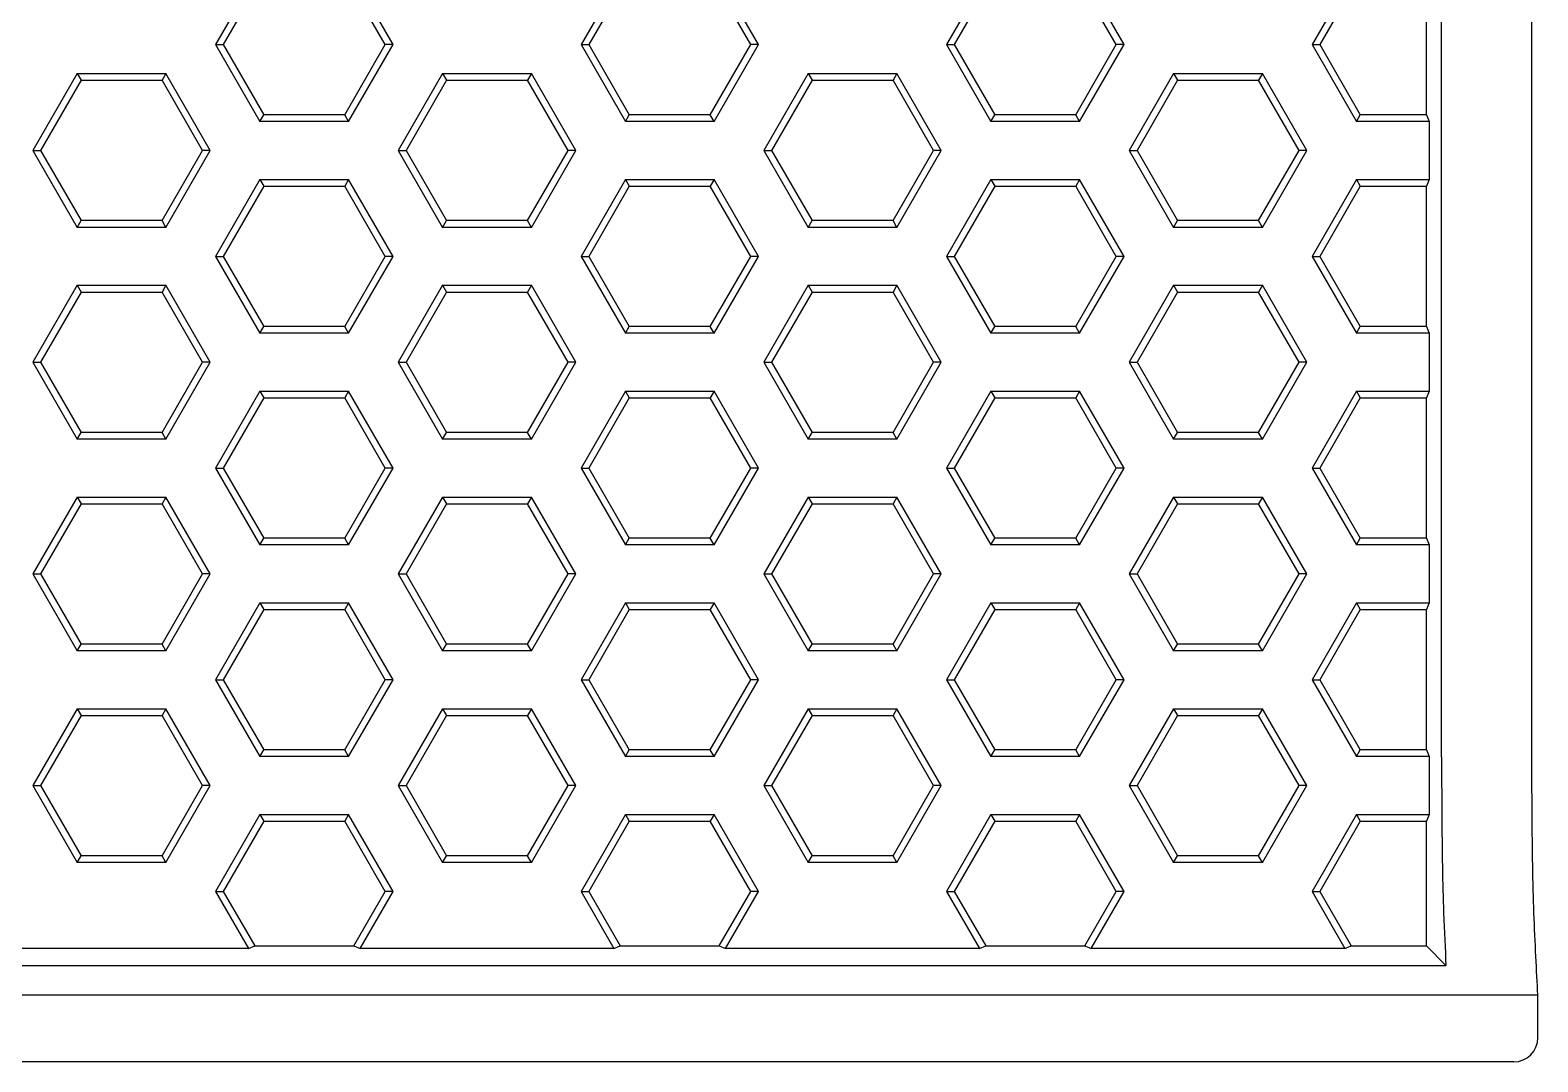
# Model space of a CAD drawing. Header units: inches. Extents: x 0.1 to 21.8, y 1.5 to 18.3.
# Drawn here: x 16.393 to 17.627, y 1.513 to 2.357 of the extents above; entities that cross this region are included whole.
import ezdxf

# ---------------------------------------------------------------- set-up
doc = ezdxf.new("R2010")
doc.units = ezdxf.units.IN
doc.header["$MEASUREMENT"] = 0
doc.layers.add('Honeycomb', color=7, linetype='Continuous', true_color=0xffffff)

msp = doc.modelspace()

# ---------------------------------------------------------------- linework, layer by layer
at = {"layer": 'Honeycomb', "color": 250, "linetype": 'Continuous'}
for p, q in [((17.548519, 1.762377), (17.548519, 3.101767)), ((17.622458, 1.762377), (17.622458, 3.101767)), ((16.581195, 2.408379), (16.54487, 2.345463)), ((16.690169, 2.345463), (16.653844, 2.408379)), ((16.88039, 2.408379), (16.844065, 2.345463)), ((16.989364, 2.345463), (16.953039, 2.408379)), ((17.179585, 2.408379), (17.14326, 2.345463)), ((17.288559, 2.345463), (17.252234, 2.408379)), ((17.47878, 2.408379), (17.442455, 2.345463)), ((16.584374, 2.402873), (16.551228, 2.345463)), ((16.683811, 2.345463), (16.650665, 2.402873)), ((16.883569, 2.402873), (16.850423, 2.345463)), ((16.983006, 2.345463), (16.949861, 2.402873)), ((17.182764, 2.402873), (17.149618, 2.345463)), ((17.282201, 2.345463), (17.249056, 2.402873)), ((17.481959, 2.402873), (17.448813, 2.345463)), ((17.536148, 2.288053), (17.536148, 2.402873)), ((16.54487, 2.345463), (16.581195, 2.282547)), ((16.54487, 2.345463), (16.551228, 2.345463)), ((16.551228, 2.345463), (16.584374, 2.288053)), ((16.650665, 2.288053), (16.683811, 2.345463)), ((16.653844, 2.282547), (16.690169, 2.345463)), ((16.690169, 2.345463), (16.683811, 2.345463)), ((16.844065, 2.345463), (16.88039, 2.282547)), ((16.844065, 2.345463), (16.850423, 2.345463)), ((16.850423, 2.345463), (16.883569, 2.288053)), ((16.949861, 2.288053), (16.983006, 2.345463)), ((16.953039, 2.282547), (16.989364, 2.345463)), ((16.989364, 2.345463), (16.983006, 2.345463)), ((17.14326, 2.345463), (17.179585, 2.282547)), ((17.14326, 2.345463), (17.149618, 2.345463)), ((17.149618, 2.345463), (17.182764, 2.288053)), ((17.249056, 2.288053), (17.282201, 2.345463)), ((17.252234, 2.282547), (17.288559, 2.345463)), ((17.288559, 2.345463), (17.282201, 2.345463)), ((17.442455, 2.345463), (17.47878, 2.282547)), ((17.442455, 2.345463), (17.448813, 2.345463)), ((17.448813, 2.345463), (17.481959, 2.288053)), ((16.431597, 2.32177), (16.395273, 2.258854)), ((16.431597, 2.32177), (16.434776, 2.316264)), ((16.431597, 2.32177), (16.504247, 2.32177)), ((16.504247, 2.32177), (16.501068, 2.316264)), ((16.540571, 2.258854), (16.504247, 2.32177)), ((16.730792, 2.32177), (16.694468, 2.258854)), ((16.730792, 2.32177), (16.733971, 2.316264)), ((16.730792, 2.32177), (16.803442, 2.32177)), ((16.803442, 2.32177), (16.800263, 2.316264)), ((16.839766, 2.258854), (16.803442, 2.32177)), ((17.029987, 2.32177), (16.993663, 2.258854)), ((17.029987, 2.32177), (17.033166, 2.316264)), ((17.029987, 2.32177), (17.102637, 2.32177)), ((17.102637, 2.32177), (17.099458, 2.316264)), ((17.138961, 2.258854), (17.102637, 2.32177)), ((17.329183, 2.32177), (17.292858, 2.258854)), ((17.329183, 2.32177), (17.332361, 2.316264)), ((17.329183, 2.32177), (17.401832, 2.32177)), ((17.401832, 2.32177), (17.398653, 2.316264)), ((17.438156, 2.258854), (17.401832, 2.32177)), ((16.434776, 2.316264), (16.40163, 2.258854)), ((16.434776, 2.316264), (16.501068, 2.316264)), ((16.534214, 2.258854), (16.501068, 2.316264)), ((16.733971, 2.316264), (16.700825, 2.258854)), ((16.733971, 2.316264), (16.800263, 2.316264)), ((16.833409, 2.258854), (16.800263, 2.316264)), ((17.033166, 2.316264), (17.00002, 2.258854)), ((17.033166, 2.316264), (17.099458, 2.316264)), ((17.132604, 2.258854), (17.099458, 2.316264)), ((17.332361, 2.316264), (17.299215, 2.258854)), ((17.332361, 2.316264), (17.398653, 2.316264)), ((17.431799, 2.258854), (17.398653, 2.316264)), ((16.581195, 2.282547), (16.584374, 2.288053)), ((16.650665, 2.288053), (16.584374, 2.288053)), ((16.653844, 2.282547), (16.650665, 2.288053)), ((16.88039, 2.282547), (16.883569, 2.288053)), ((16.949861, 2.288053), (16.883569, 2.288053)), ((16.953039, 2.282547), (16.949861, 2.288053)), ((17.179585, 2.282547), (17.182764, 2.288053)), ((17.249056, 2.288053), (17.182764, 2.288053)), ((17.252234, 2.282547), (17.249056, 2.288053)), ((17.47878, 2.282547), (17.481959, 2.288053)), ((17.536148, 2.288053), (17.481959, 2.288053)), ((17.536148, 2.288053), (17.53821, 2.282547)), ((16.653844, 2.282547), (16.581195, 2.282547)), ((16.953039, 2.282547), (16.88039, 2.282547)), ((17.252234, 2.282547), (17.179585, 2.282547)), ((17.53821, 2.282547), (17.47878, 2.282547)), ((17.53821, 2.282547), (17.53821, 2.235161)), ((16.395273, 2.258854), (16.431597, 2.195938)), ((16.395273, 2.258854), (16.40163, 2.258854)), ((16.40163, 2.258854), (16.434776, 2.201444)), ((16.501068, 2.201444), (16.534214, 2.258854)), ((16.504247, 2.195938), (16.540571, 2.258854)), ((16.540571, 2.258854), (16.534214, 2.258854)), ((16.694468, 2.258854), (16.730792, 2.195938)), ((16.694468, 2.258854), (16.700825, 2.258854)), ((16.700825, 2.258854), (16.733971, 2.201444)), ((16.800263, 2.201444), (16.833409, 2.258854)), ((16.803442, 2.195938), (16.839766, 2.258854)), ((16.839766, 2.258854), (16.833409, 2.258854)), ((16.993663, 2.258854), (17.029987, 2.195938)), ((16.993663, 2.258854), (17.00002, 2.258854)), ((17.00002, 2.258854), (17.033166, 2.201444)), ((17.099458, 2.201444), (17.132604, 2.258854)), ((17.102637, 2.195938), (17.138961, 2.258854)), ((17.138961, 2.258854), (17.132604, 2.258854)), ((17.292858, 2.258854), (17.329183, 2.195938)), ((17.292858, 2.258854), (17.299215, 2.258854)), ((17.299215, 2.258854), (17.332361, 2.201444)), ((17.398653, 2.201444), (17.431799, 2.258854)), ((17.401832, 2.195938), (17.438156, 2.258854)), ((17.438156, 2.258854), (17.431799, 2.258854)), ((16.581195, 2.235161), (16.54487, 2.172245)), ((16.581195, 2.235161), (16.584374, 2.229655)), ((16.581195, 2.235161), (16.653844, 2.235161)), ((16.653844, 2.235161), (16.650665, 2.229655)), ((16.690169, 2.172245), (16.653844, 2.235161)), ((16.88039, 2.235161), (16.844065, 2.172245)), ((16.88039, 2.235161), (16.883569, 2.229655)), ((16.88039, 2.235161), (16.953039, 2.235161)), ((16.953039, 2.235161), (16.949861, 2.229655)), ((16.989364, 2.172245), (16.953039, 2.235161)), ((17.179585, 2.235161), (17.14326, 2.172245)), ((17.179585, 2.235161), (17.182764, 2.229655)), ((17.179585, 2.235161), (17.252234, 2.235161)), ((17.252234, 2.235161), (17.249056, 2.229655)), ((17.288559, 2.172245), (17.252234, 2.235161)), ((17.47878, 2.235161), (17.442455, 2.172245)), ((17.47878, 2.235161), (17.481959, 2.229655)), ((17.47878, 2.235161), (17.53821, 2.235161)), ((17.53821, 2.235161), (17.536148, 2.229655)), ((16.584374, 2.229655), (16.551228, 2.172245)), ((16.584374, 2.229655), (16.650665, 2.229655)), ((16.683811, 2.172245), (16.650665, 2.229655)), ((16.883569, 2.229655), (16.850423, 2.172245)), ((16.883569, 2.229655), (16.949861, 2.229655)), ((16.983006, 2.172245), (16.949861, 2.229655)), ((17.182764, 2.229655), (17.149618, 2.172245)), ((17.182764, 2.229655), (17.249056, 2.229655)), ((17.282201, 2.172245), (17.249056, 2.229655)), ((17.481959, 2.229655), (17.448813, 2.172245)), ((17.481959, 2.229655), (17.536148, 2.229655)), ((17.536148, 2.114834), (17.536148, 2.229655)), ((16.431597, 2.195938), (16.434776, 2.201444)), ((16.501068, 2.201444), (16.434776, 2.201444)), ((16.504247, 2.195938), (16.501068, 2.201444)), ((16.730792, 2.195938), (16.733971, 2.201444)), ((16.800263, 2.201444), (16.733971, 2.201444)), ((16.803442, 2.195938), (16.800263, 2.201444)), ((17.029987, 2.195938), (17.033166, 2.201444)), ((17.099458, 2.201444), (17.033166, 2.201444)), ((17.102637, 2.195938), (17.099458, 2.201444)), ((17.329183, 2.195938), (17.332361, 2.201444)), ((17.398653, 2.201444), (17.332361, 2.201444)), ((17.401832, 2.195938), (17.398653, 2.201444)), ((16.504247, 2.195938), (16.431597, 2.195938)), ((16.803442, 2.195938), (16.730792, 2.195938)), ((17.102637, 2.195938), (17.029987, 2.195938)), ((17.401832, 2.195938), (17.329183, 2.195938)), ((16.54487, 2.172245), (16.581195, 2.109329)), ((16.54487, 2.172245), (16.551228, 2.172245)), ((16.551228, 2.172245), (16.584374, 2.114834)), ((16.650665, 2.114834), (16.683811, 2.172245)), ((16.653844, 2.109329), (16.690169, 2.172245)), ((16.690169, 2.172245), (16.683811, 2.172245)), ((16.844065, 2.172245), (16.88039, 2.109329)), ((16.844065, 2.172245), (16.850423, 2.172245)), ((16.850423, 2.172245), (16.883569, 2.114834)), ((16.949861, 2.114834), (16.983006, 2.172245)), ((16.953039, 2.109329), (16.989364, 2.172245)), ((16.989364, 2.172245), (16.983006, 2.172245)), ((17.14326, 2.172245), (17.179585, 2.109329)), ((17.14326, 2.172245), (17.149618, 2.172245)), ((17.149618, 2.172245), (17.182764, 2.114834)), ((17.249056, 2.114834), (17.282201, 2.172245)), ((17.252234, 2.109329), (17.288559, 2.172245)), ((17.288559, 2.172245), (17.282201, 2.172245)), ((17.442455, 2.172245), (17.47878, 2.109329)), ((17.442455, 2.172245), (17.448813, 2.172245)), ((17.448813, 2.172245), (17.481959, 2.114834)), ((16.431597, 2.148552), (16.395273, 2.085636)), ((16.431597, 2.148552), (16.434776, 2.143046)), ((16.431597, 2.148552), (16.504247, 2.148552)), ((16.504247, 2.148552), (16.501068, 2.143046)), ((16.540571, 2.085636), (16.504247, 2.148552)), ((16.730792, 2.148552), (16.694468, 2.085636)), ((16.730792, 2.148552), (16.733971, 2.143046)), ((16.730792, 2.148552), (16.803442, 2.148552)), ((16.803442, 2.148552), (16.800263, 2.143046)), ((16.839766, 2.085636), (16.803442, 2.148552)), ((17.029987, 2.148552), (16.993663, 2.085636)), ((17.029987, 2.148552), (17.033166, 2.143046)), ((17.029987, 2.148552), (17.102637, 2.148552)), ((17.102637, 2.148552), (17.099458, 2.143046)), ((17.138961, 2.085636), (17.102637, 2.148552)), ((17.329183, 2.148552), (17.292858, 2.085636)), ((17.329183, 2.148552), (17.332361, 2.143046)), ((17.329183, 2.148552), (17.401832, 2.148552)), ((17.401832, 2.148552), (17.398653, 2.143046)), ((17.438156, 2.085636), (17.401832, 2.148552)), ((16.434776, 2.143046), (16.40163, 2.085636)), ((16.434776, 2.143046), (16.501068, 2.143046)), ((16.534214, 2.085636), (16.501068, 2.143046)), ((16.733971, 2.143046), (16.700825, 2.085636)), ((16.733971, 2.143046), (16.800263, 2.143046)), ((16.833409, 2.085636), (16.800263, 2.143046)), ((17.033166, 2.143046), (17.00002, 2.085636)), ((17.033166, 2.143046), (17.099458, 2.143046)), ((17.132604, 2.085636), (17.099458, 2.143046)), ((17.332361, 2.143046), (17.299215, 2.085636)), ((17.332361, 2.143046), (17.398653, 2.143046)), ((17.431799, 2.085636), (17.398653, 2.143046)), ((16.581195, 2.109329), (16.584374, 2.114834)), ((16.650665, 2.114834), (16.584374, 2.114834)), ((16.653844, 2.109329), (16.650665, 2.114834)), ((16.88039, 2.109329), (16.883569, 2.114834)), ((16.949861, 2.114834), (16.883569, 2.114834)), ((16.953039, 2.109329), (16.949861, 2.114834)), ((17.179585, 2.109329), (17.182764, 2.114834)), ((17.249056, 2.114834), (17.182764, 2.114834)), ((17.252234, 2.109329), (17.249056, 2.114834)), ((17.47878, 2.109329), (17.481959, 2.114834)), ((17.536148, 2.114834), (17.481959, 2.114834)), ((17.536148, 2.114834), (17.53821, 2.109329)), ((16.653844, 2.109329), (16.581195, 2.109329)), ((16.953039, 2.109329), (16.88039, 2.109329)), ((17.252234, 2.109329), (17.179585, 2.109329)), ((17.53821, 2.109329), (17.47878, 2.109329)), ((17.53821, 2.109329), (17.53821, 2.061943)), ((16.395273, 2.085636), (16.431597, 2.02272)), ((16.395273, 2.085636), (16.40163, 2.085636)), ((16.40163, 2.085636), (16.434776, 2.028225)), ((16.501068, 2.028225), (16.534214, 2.085636)), ((16.504247, 2.02272), (16.540571, 2.085636)), ((16.540571, 2.085636), (16.534214, 2.085636)), ((16.694468, 2.085636), (16.730792, 2.02272)), ((16.694468, 2.085636), (16.700825, 2.085636)), ((16.700825, 2.085636), (16.733971, 2.028225)), ((16.800263, 2.028225), (16.833409, 2.085636)), ((16.803442, 2.02272), (16.839766, 2.085636)), ((16.839766, 2.085636), (16.833409, 2.085636)), ((16.993663, 2.085636), (17.029987, 2.02272)), ((16.993663, 2.085636), (17.00002, 2.085636)), ((17.00002, 2.085636), (17.033166, 2.028225)), ((17.099458, 2.028225), (17.132604, 2.085636)), ((17.102637, 2.02272), (17.138961, 2.085636)), ((17.138961, 2.085636), (17.132604, 2.085636)), ((17.292858, 2.085636), (17.329183, 2.02272)), ((17.292858, 2.085636), (17.299215, 2.085636)), ((17.299215, 2.085636), (17.332361, 2.028225)), ((17.398653, 2.028225), (17.431799, 2.085636)), ((17.401832, 2.02272), (17.438156, 2.085636)), ((17.438156, 2.085636), (17.431799, 2.085636)), ((16.581195, 2.061943), (16.54487, 1.999027)), ((16.581195, 2.061943), (16.584374, 2.056437)), ((16.581195, 2.061943), (16.653844, 2.061943)), ((16.653844, 2.061943), (16.650665, 2.056437)), ((16.690169, 1.999027), (16.653844, 2.061943)), ((16.88039, 2.061943), (16.844065, 1.999027)), ((16.88039, 2.061943), (16.883569, 2.056437)), ((16.88039, 2.061943), (16.953039, 2.061943)), ((16.953039, 2.061943), (16.949861, 2.056437)), ((16.989364, 1.999027), (16.953039, 2.061943)), ((17.179585, 2.061943), (17.14326, 1.999027)), ((17.179585, 2.061943), (17.182764, 2.056437)), ((17.179585, 2.061943), (17.252234, 2.061943)), ((17.252234, 2.061943), (17.249056, 2.056437)), ((17.288559, 1.999027), (17.252234, 2.061943)), ((17.47878, 2.061943), (17.442455, 1.999027)), ((17.47878, 2.061943), (17.481959, 2.056437)), ((17.47878, 2.061943), (17.53821, 2.061943)), ((17.53821, 2.061943), (17.536148, 2.056437)), ((16.584374, 2.056437), (16.551228, 1.999027)), ((16.584374, 2.056437), (16.650665, 2.056437)), ((16.683811, 1.999027), (16.650665, 2.056437)), ((16.883569, 2.056437), (16.850423, 1.999027)), ((16.883569, 2.056437), (16.949861, 2.056437)), ((16.983006, 1.999027), (16.949861, 2.056437)), ((17.182764, 2.056437), (17.149618, 1.999027)), ((17.182764, 2.056437), (17.249056, 2.056437)), ((17.282201, 1.999027), (17.249056, 2.056437)), ((17.481959, 2.056437), (17.448813, 1.999027)), ((17.481959, 2.056437), (17.536148, 2.056437)), ((17.536148, 1.941616), (17.536148, 2.056437)), ((16.431597, 2.02272), (16.434776, 2.028225)), ((16.501068, 2.028225), (16.434776, 2.028225)), ((16.504247, 2.02272), (16.501068, 2.028225)), ((16.730792, 2.02272), (16.733971, 2.028225)), ((16.800263, 2.028225), (16.733971, 2.028225)), ((16.803442, 2.02272), (16.800263, 2.028225)), ((17.029987, 2.02272), (17.033166, 2.028225)), ((17.099458, 2.028225), (17.033166, 2.028225)), ((17.102637, 2.02272), (17.099458, 2.028225)), ((17.329183, 2.02272), (17.332361, 2.028225)), ((17.398653, 2.028225), (17.332361, 2.028225)), ((17.401832, 2.02272), (17.398653, 2.028225)), ((16.504247, 2.02272), (16.431597, 2.02272)), ((16.803442, 2.02272), (16.730792, 2.02272)), ((17.102637, 2.02272), (17.029987, 2.02272)), ((17.401832, 2.02272), (17.329183, 2.02272)), ((16.54487, 1.999027), (16.581195, 1.936111)), ((16.54487, 1.999027), (16.551228, 1.999027)), ((16.551228, 1.999027), (16.584374, 1.941616)), ((16.650665, 1.941616), (16.683811, 1.999027)), ((16.653844, 1.936111), (16.690169, 1.999027)), ((16.690169, 1.999027), (16.683811, 1.999027)), ((16.844065, 1.999027), (16.88039, 1.936111)), ((16.844065, 1.999027), (16.850423, 1.999027)), ((16.850423, 1.999027), (16.883569, 1.941616)), ((16.949861, 1.941616), (16.983006, 1.999027)), ((16.953039, 1.936111), (16.989364, 1.999027)), ((16.989364, 1.999027), (16.983006, 1.999027)), ((17.14326, 1.999027), (17.179585, 1.936111)), ((17.14326, 1.999027), (17.149618, 1.999027)), ((17.149618, 1.999027), (17.182764, 1.941616)), ((17.249056, 1.941616), (17.282201, 1.999027)), ((17.252234, 1.936111), (17.288559, 1.999027)), ((17.288559, 1.999027), (17.282201, 1.999027)), ((17.442455, 1.999027), (17.47878, 1.936111)), ((17.442455, 1.999027), (17.448813, 1.999027)), ((17.448813, 1.999027), (17.481959, 1.941616)), ((16.431597, 1.975334), (16.395273, 1.912418)), ((16.431597, 1.975334), (16.434776, 1.969828)), ((16.431597, 1.975334), (16.504247, 1.975334)), ((16.504247, 1.975334), (16.501068, 1.969828)), ((16.540571, 1.912418), (16.504247, 1.975334)), ((16.730792, 1.975334), (16.694468, 1.912418)), ((16.730792, 1.975334), (16.733971, 1.969828)), ((16.730792, 1.975334), (16.803442, 1.975334)), ((16.803442, 1.975334), (16.800263, 1.969828)), ((16.839766, 1.912418), (16.803442, 1.975334)), ((17.029987, 1.975334), (16.993663, 1.912418)), ((17.029987, 1.975334), (17.033166, 1.969828)), ((17.029987, 1.975334), (17.102637, 1.975334)), ((17.102637, 1.975334), (17.099458, 1.969828)), ((17.138961, 1.912418), (17.102637, 1.975334)), ((17.329183, 1.975334), (17.292858, 1.912418)), ((17.329183, 1.975334), (17.332361, 1.969828)), ((17.329183, 1.975334), (17.401832, 1.975334)), ((17.401832, 1.975334), (17.398653, 1.969828)), ((17.438156, 1.912418), (17.401832, 1.975334)), ((16.434776, 1.969828), (16.40163, 1.912418)), ((16.434776, 1.969828), (16.501068, 1.969828)), ((16.534214, 1.912418), (16.501068, 1.969828)), ((16.733971, 1.969828), (16.700825, 1.912418)), ((16.733971, 1.969828), (16.800263, 1.969828)), ((16.833409, 1.912418), (16.800263, 1.969828)), ((17.033166, 1.969828), (17.00002, 1.912418)), ((17.033166, 1.969828), (17.099458, 1.969828)), ((17.132604, 1.912418), (17.099458, 1.969828)), ((17.332361, 1.969828), (17.299215, 1.912418)), ((17.332361, 1.969828), (17.398653, 1.969828)), ((17.431799, 1.912418), (17.398653, 1.969828)), ((16.581195, 1.936111), (16.584374, 1.941616)), ((16.650665, 1.941616), (16.584374, 1.941616)), ((16.653844, 1.936111), (16.650665, 1.941616)), ((16.88039, 1.936111), (16.883569, 1.941616)), ((16.949861, 1.941616), (16.883569, 1.941616)), ((16.953039, 1.936111), (16.949861, 1.941616)), ((17.179585, 1.936111), (17.182764, 1.941616)), ((17.249056, 1.941616), (17.182764, 1.941616)), ((17.252234, 1.936111), (17.249056, 1.941616)), ((17.47878, 1.936111), (17.481959, 1.941616)), ((17.536148, 1.941616), (17.481959, 1.941616)), ((17.536148, 1.941616), (17.53821, 1.936111)), ((16.653844, 1.936111), (16.581195, 1.936111)), ((16.953039, 1.936111), (16.88039, 1.936111)), ((17.252234, 1.936111), (17.179585, 1.936111)), ((17.53821, 1.936111), (17.47878, 1.936111)), ((17.53821, 1.936111), (17.53821, 1.888725)), ((16.395273, 1.912418), (16.431597, 1.849501)), ((16.395273, 1.912418), (16.40163, 1.912418)), ((16.40163, 1.912418), (16.434776, 1.855007)), ((16.501068, 1.855007), (16.534214, 1.912418)), ((16.504247, 1.849501), (16.540571, 1.912418)), ((16.540571, 1.912418), (16.534214, 1.912418)), ((16.694468, 1.912418), (16.730792, 1.849501)), ((16.694468, 1.912418), (16.700825, 1.912418)), ((16.700825, 1.912418), (16.733971, 1.855007)), ((16.800263, 1.855007), (16.833409, 1.912418)), ((16.803442, 1.849501), (16.839766, 1.912418)), ((16.839766, 1.912418), (16.833409, 1.912418)), ((16.993663, 1.912418), (17.029987, 1.849501)), ((16.993663, 1.912418), (17.00002, 1.912418)), ((17.00002, 1.912418), (17.033166, 1.855007)), ((17.099458, 1.855007), (17.132604, 1.912418)), ((17.102637, 1.849501), (17.138961, 1.912418)), ((17.138961, 1.912418), (17.132604, 1.912418)), ((17.292858, 1.912418), (17.329183, 1.849501)), ((17.292858, 1.912418), (17.299215, 1.912418)), ((17.299215, 1.912418), (17.332361, 1.855007)), ((17.398653, 1.855007), (17.431799, 1.912418)), ((17.401832, 1.849501), (17.438156, 1.912418)), ((17.438156, 1.912418), (17.431799, 1.912418)), ((16.581195, 1.888725), (16.54487, 1.825808)), ((16.581195, 1.888725), (16.584374, 1.883219)), ((16.581195, 1.888725), (16.653844, 1.888725)), ((16.653844, 1.888725), (16.650665, 1.883219)), ((16.690169, 1.825808), (16.653844, 1.888725)), ((16.88039, 1.888725), (16.844065, 1.825808)), ((16.88039, 1.888725), (16.883569, 1.883219)), ((16.88039, 1.888725), (16.953039, 1.888725)), ((16.953039, 1.888725), (16.949861, 1.883219)), ((16.989364, 1.825808), (16.953039, 1.888725)), ((17.179585, 1.888725), (17.14326, 1.825808)), ((17.179585, 1.888725), (17.182764, 1.883219)), ((17.179585, 1.888725), (17.252234, 1.888725)), ((17.252234, 1.888725), (17.249056, 1.883219)), ((17.288559, 1.825808), (17.252234, 1.888725)), ((17.47878, 1.888725), (17.442455, 1.825808)), ((17.47878, 1.888725), (17.481959, 1.883219)), ((17.47878, 1.888725), (17.53821, 1.888725)), ((17.53821, 1.888725), (17.536148, 1.883219)), ((16.584374, 1.883219), (16.551228, 1.825808)), ((16.584374, 1.883219), (16.650665, 1.883219)), ((16.683811, 1.825808), (16.650665, 1.883219)), ((16.883569, 1.883219), (16.850423, 1.825808)), ((16.883569, 1.883219), (16.949861, 1.883219)), ((16.983006, 1.825808), (16.949861, 1.883219)), ((17.182764, 1.883219), (17.149618, 1.825808)), ((17.182764, 1.883219), (17.249056, 1.883219)), ((17.282201, 1.825808), (17.249056, 1.883219)), ((17.481959, 1.883219), (17.448813, 1.825808)), ((17.481959, 1.883219), (17.536148, 1.883219)), ((17.536148, 1.768398), (17.536148, 1.883219)), ((16.431597, 1.849501), (16.434776, 1.855007)), ((16.501068, 1.855007), (16.434776, 1.855007)), ((16.504247, 1.849501), (16.501068, 1.855007)), ((16.730792, 1.849501), (16.733971, 1.855007)), ((16.800263, 1.855007), (16.733971, 1.855007)), ((16.803442, 1.849501), (16.800263, 1.855007)), ((17.029987, 1.849501), (17.033166, 1.855007)), ((17.099458, 1.855007), (17.033166, 1.855007)), ((17.102637, 1.849501), (17.099458, 1.855007)), ((17.329183, 1.849501), (17.332361, 1.855007)), ((17.398653, 1.855007), (17.332361, 1.855007)), ((17.401832, 1.849501), (17.398653, 1.855007)), ((16.504247, 1.849501), (16.431597, 1.849501)), ((16.803442, 1.849501), (16.730792, 1.849501)), ((17.102637, 1.849501), (17.029987, 1.849501)), ((17.401832, 1.849501), (17.329183, 1.849501)), ((16.54487, 1.825808), (16.581195, 1.762892)), ((16.54487, 1.825808), (16.551228, 1.825808)), ((16.551228, 1.825808), (16.584374, 1.768398)), ((16.650665, 1.768398), (16.683811, 1.825808)), ((16.653844, 1.762892), (16.690169, 1.825808)), ((16.690169, 1.825808), (16.683811, 1.825808)), ((16.844065, 1.825808), (16.88039, 1.762892)), ((16.844065, 1.825808), (16.850423, 1.825808)), ((16.850423, 1.825808), (16.883569, 1.768398)), ((16.949861, 1.768398), (16.983006, 1.825808)), ((16.953039, 1.762892), (16.989364, 1.825808)), ((16.989364, 1.825808), (16.983006, 1.825808)), ((17.14326, 1.825808), (17.179585, 1.762892)), ((17.14326, 1.825808), (17.149618, 1.825808)), ((17.149618, 1.825808), (17.182764, 1.768398)), ((17.249056, 1.768398), (17.282201, 1.825808)), ((17.252234, 1.762892), (17.288559, 1.825808)), ((17.288559, 1.825808), (17.282201, 1.825808)), ((17.442455, 1.825808), (17.47878, 1.762892)), ((17.442455, 1.825808), (17.448813, 1.825808)), ((17.448813, 1.825808), (17.481959, 1.768398)), ((16.431597, 1.802115), (16.395273, 1.739199)), ((16.431597, 1.802115), (16.434776, 1.79661)), ((16.431597, 1.802115), (16.504247, 1.802115)), ((16.504247, 1.802115), (16.501068, 1.79661)), ((16.540571, 1.739199), (16.504247, 1.802115)), ((16.730792, 1.802115), (16.694468, 1.739199)), ((16.730792, 1.802115), (16.733971, 1.79661)), ((16.730792, 1.802115), (16.803442, 1.802115)), ((16.803442, 1.802115), (16.800263, 1.79661)), ((16.839766, 1.739199), (16.803442, 1.802115)), ((17.029987, 1.802115), (16.993663, 1.739199)), ((17.029987, 1.802115), (17.033166, 1.79661)), ((17.029987, 1.802115), (17.102637, 1.802115)), ((17.102637, 1.802115), (17.099458, 1.79661)), ((17.138961, 1.739199), (17.102637, 1.802115)), ((17.329183, 1.802115), (17.292858, 1.739199)), ((17.329183, 1.802115), (17.332361, 1.79661)), ((17.329183, 1.802115), (17.401832, 1.802115)), ((17.401832, 1.802115), (17.398653, 1.79661)), ((17.438156, 1.739199), (17.401832, 1.802115)), ((16.434776, 1.79661), (16.40163, 1.739199)), ((16.434776, 1.79661), (16.501068, 1.79661)), ((16.534214, 1.739199), (16.501068, 1.79661)), ((16.733971, 1.79661), (16.700825, 1.739199)), ((16.733971, 1.79661), (16.800263, 1.79661)), ((16.833409, 1.739199), (16.800263, 1.79661)), ((17.033166, 1.79661), (17.00002, 1.739199)), ((17.033166, 1.79661), (17.099458, 1.79661)), ((17.132604, 1.739199), (17.099458, 1.79661)), ((17.332361, 1.79661), (17.299215, 1.739199)), ((17.332361, 1.79661), (17.398653, 1.79661)), ((17.431799, 1.739199), (17.398653, 1.79661)), ((16.581195, 1.762892), (16.584374, 1.768398)), ((16.650665, 1.768398), (16.584374, 1.768398)), ((16.653844, 1.762892), (16.650665, 1.768398)), ((16.88039, 1.762892), (16.883569, 1.768398)), ((16.949861, 1.768398), (16.883569, 1.768398)), ((16.953039, 1.762892), (16.949861, 1.768398)), ((17.179585, 1.762892), (17.182764, 1.768398)), ((17.249056, 1.768398), (17.182764, 1.768398)), ((17.252234, 1.762892), (17.249056, 1.768398)), ((17.47878, 1.762892), (17.481959, 1.768398)), ((17.536148, 1.768398), (17.481959, 1.768398)), ((17.536148, 1.768398), (17.53821, 1.762892)), ((16.653844, 1.762892), (16.581195, 1.762892)), ((16.953039, 1.762892), (16.88039, 1.762892)), ((17.252234, 1.762892), (17.179585, 1.762892)), ((17.53821, 1.762892), (17.47878, 1.762892)), ((17.53821, 1.762892), (17.53821, 1.715506)), ((16.395273, 1.739199), (16.431597, 1.676283)), ((16.395273, 1.739199), (16.40163, 1.739199)), ((16.40163, 1.739199), (16.434776, 1.681789)), ((16.501068, 1.681789), (16.534214, 1.739199)), ((16.504247, 1.676283), (16.540571, 1.739199)), ((16.540571, 1.739199), (16.534214, 1.739199)), ((16.694468, 1.739199), (16.730792, 1.676283)), ((16.694468, 1.739199), (16.700825, 1.739199)), ((16.700825, 1.739199), (16.733971, 1.681789)), ((16.800263, 1.681789), (16.833409, 1.739199)), ((16.803442, 1.676283), (16.839766, 1.739199)), ((16.839766, 1.739199), (16.833409, 1.739199)), ((16.993663, 1.739199), (17.029987, 1.676283)), ((16.993663, 1.739199), (17.00002, 1.739199)), ((17.00002, 1.739199), (17.033166, 1.681789)), ((17.099458, 1.681789), (17.132604, 1.739199)), ((17.102637, 1.676283), (17.138961, 1.739199)), ((17.138961, 1.739199), (17.132604, 1.739199)), ((17.292858, 1.739199), (17.329183, 1.676283)), ((17.292858, 1.739199), (17.299215, 1.739199)), ((17.299215, 1.739199), (17.332361, 1.681789)), ((17.398653, 1.681789), (17.431799, 1.739199)), ((17.401832, 1.676283), (17.438156, 1.739199)), ((17.438156, 1.739199), (17.431799, 1.739199)), ((16.581195, 1.715506), (16.54487, 1.65259)), ((16.584374, 1.710001), (16.551228, 1.65259)), ((16.581195, 1.715506), (16.584374, 1.710001)), ((16.581195, 1.715506), (16.653844, 1.715506)), ((16.584374, 1.710001), (16.650665, 1.710001)), ((16.653844, 1.715506), (16.650665, 1.710001)), ((16.683811, 1.65259), (16.650665, 1.710001)), ((16.690169, 1.65259), (16.653844, 1.715506)), ((16.88039, 1.715506), (16.844065, 1.65259)), ((16.883569, 1.710001), (16.850423, 1.65259)), ((16.88039, 1.715506), (16.883569, 1.710001)), ((16.88039, 1.715506), (16.953039, 1.715506)), ((16.883569, 1.710001), (16.949861, 1.710001)), ((16.953039, 1.715506), (16.949861, 1.710001)), ((16.983006, 1.65259), (16.949861, 1.710001)), ((16.989364, 1.65259), (16.953039, 1.715506)), ((17.179585, 1.715506), (17.14326, 1.65259)), ((17.182764, 1.710001), (17.149618, 1.65259)), ((17.179585, 1.715506), (17.182764, 1.710001)), ((17.179585, 1.715506), (17.252234, 1.715506)), ((17.182764, 1.710001), (17.249056, 1.710001)), ((17.252234, 1.715506), (17.249056, 1.710001)), ((17.282201, 1.65259), (17.249056, 1.710001)), ((17.288559, 1.65259), (17.252234, 1.715506)), ((17.47878, 1.715506), (17.442455, 1.65259)), ((17.481959, 1.710001), (17.448813, 1.65259)), ((17.47878, 1.715506), (17.481959, 1.710001)), ((17.47878, 1.715506), (17.53821, 1.715506)), ((17.481959, 1.710001), (17.536148, 1.710001)), ((17.53821, 1.715506), (17.536148, 1.710001)), ((17.536148, 1.607974), (17.536148, 1.710001)), ((16.431597, 1.676283), (16.434776, 1.681789)), ((16.501068, 1.681789), (16.434776, 1.681789)), ((16.504247, 1.676283), (16.501068, 1.681789)), ((16.730792, 1.676283), (16.733971, 1.681789)), ((16.800263, 1.681789), (16.733971, 1.681789)), ((16.803442, 1.676283), (16.800263, 1.681789)), ((17.029987, 1.676283), (17.033166, 1.681789)), ((17.099458, 1.681789), (17.033166, 1.681789)), ((17.102637, 1.676283), (17.099458, 1.681789)), ((17.329183, 1.676283), (17.332361, 1.681789)), ((17.398653, 1.681789), (17.332361, 1.681789)), ((17.401832, 1.676283), (17.398653, 1.681789)), ((16.504247, 1.676283), (16.431597, 1.676283)), ((16.803442, 1.676283), (16.730792, 1.676283)), ((17.102637, 1.676283), (17.029987, 1.676283)), ((17.401832, 1.676283), (17.329183, 1.676283)), ((16.54487, 1.65259), (16.57182, 1.605912)), ((16.54487, 1.65259), (16.551228, 1.65259)), ((16.551228, 1.65259), (16.576987, 1.607974)), ((16.658052, 1.607974), (16.683811, 1.65259)), ((16.663219, 1.605912), (16.690169, 1.65259)), ((16.690169, 1.65259), (16.683811, 1.65259)), ((16.844065, 1.65259), (16.871015, 1.605912)), ((16.844065, 1.65259), (16.850423, 1.65259)), ((16.850423, 1.65259), (16.876182, 1.607974)), ((16.957247, 1.607974), (16.983006, 1.65259)), ((16.962414, 1.605912), (16.989364, 1.65259)), ((16.989364, 1.65259), (16.983006, 1.65259)), ((17.14326, 1.65259), (17.17021, 1.605912)), ((17.14326, 1.65259), (17.149618, 1.65259)), ((17.149618, 1.65259), (17.175377, 1.607974)), ((17.256442, 1.607974), (17.282201, 1.65259)), ((17.261609, 1.605912), (17.288559, 1.65259)), ((17.288559, 1.65259), (17.282201, 1.65259)), ((17.442455, 1.65259), (17.469405, 1.605912)), ((17.442455, 1.65259), (17.448813, 1.65259)), ((17.448813, 1.65259), (17.474572, 1.607974)), ((16.57182, 1.605912), (16.364024, 1.605912)), ((16.57182, 1.605912), (16.576987, 1.607974)), ((16.576987, 1.607974), (16.658052, 1.607974)), ((16.658052, 1.607974), (16.663219, 1.605912)), ((16.871015, 1.605912), (16.663219, 1.605912)), ((16.871015, 1.605912), (16.876182, 1.607974)), ((16.876182, 1.607974), (16.957247, 1.607974)), ((16.957247, 1.607974), (16.962414, 1.605912)), ((17.17021, 1.605912), (16.962414, 1.605912)), ((17.17021, 1.605912), (17.175377, 1.607974)), ((17.175377, 1.607974), (17.256442, 1.607974)), ((17.256442, 1.607974), (17.261609, 1.605912)), ((17.469405, 1.605912), (17.261609, 1.605912)), ((17.469405, 1.605912), (17.474572, 1.607974)), ((17.474572, 1.607974), (17.536148, 1.607974)), ((17.552087, 1.592035), (17.536148, 1.607974)), ((16.255305, 1.592035), (17.552087, 1.592035)), ((5.734299, 1.568139), (17.627303, 1.568139)), ((17.627303, 1.532872), (17.627303, 1.568139)), ((17.607626, 1.513195), (5.753976, 1.513195))]:
    msp.add_line(p, q, dxfattribs=at)
msp.add_ellipse((17.607612, 1.532885), major_axis=(-0.013928, 0.013928), ratio=0.999315, start_param=2.35653711, end_param=3.9266482, dxfattribs=at)
for points, knots in [([(17.548519, 1.762377), (17.548519, 1.750052), (17.548552, 1.737711), (17.548684, 1.713772), (17.548784, 1.701962), (17.548986, 1.685228), (17.549062, 1.679825), (17.549231, 1.669402), (17.549325, 1.664348), (17.549633, 1.650118), (17.549869, 1.641889), (17.550143, 1.635235)], [0, 0, 0, 0, 0.25, 0.25, 0.5, 0.5, 0.625, 0.625, 0.75, 0.75, 1, 1, 1, 1]), ([(17.624081, 1.635235), (17.623809, 1.641839), (17.623573, 1.650044), (17.62316, 1.669116), (17.622992, 1.679665), (17.622723, 1.701963), (17.622622, 1.713863), (17.622491, 1.737804), (17.622458, 1.749986), (17.622458, 1.762377)], [0, 0, 0, 0, 0.25, 0.25, 0.5, 0.5, 0.75, 0.75, 1, 1, 1, 1])]:
    msp.add_open_spline(points, degree=3, knots=knots, dxfattribs=at)
for points in [[(17.550143, 1.635235), (17.550776, 1.619869), (17.551424, 1.605404), (17.552087, 1.592035)], [(17.627303, 1.568139), (17.626187, 1.587363), (17.625114, 1.610154), (17.624081, 1.635235)]]:
    msp.add_open_spline(points, degree=3, dxfattribs=at)

doc.saveas('drawing.dxf')
